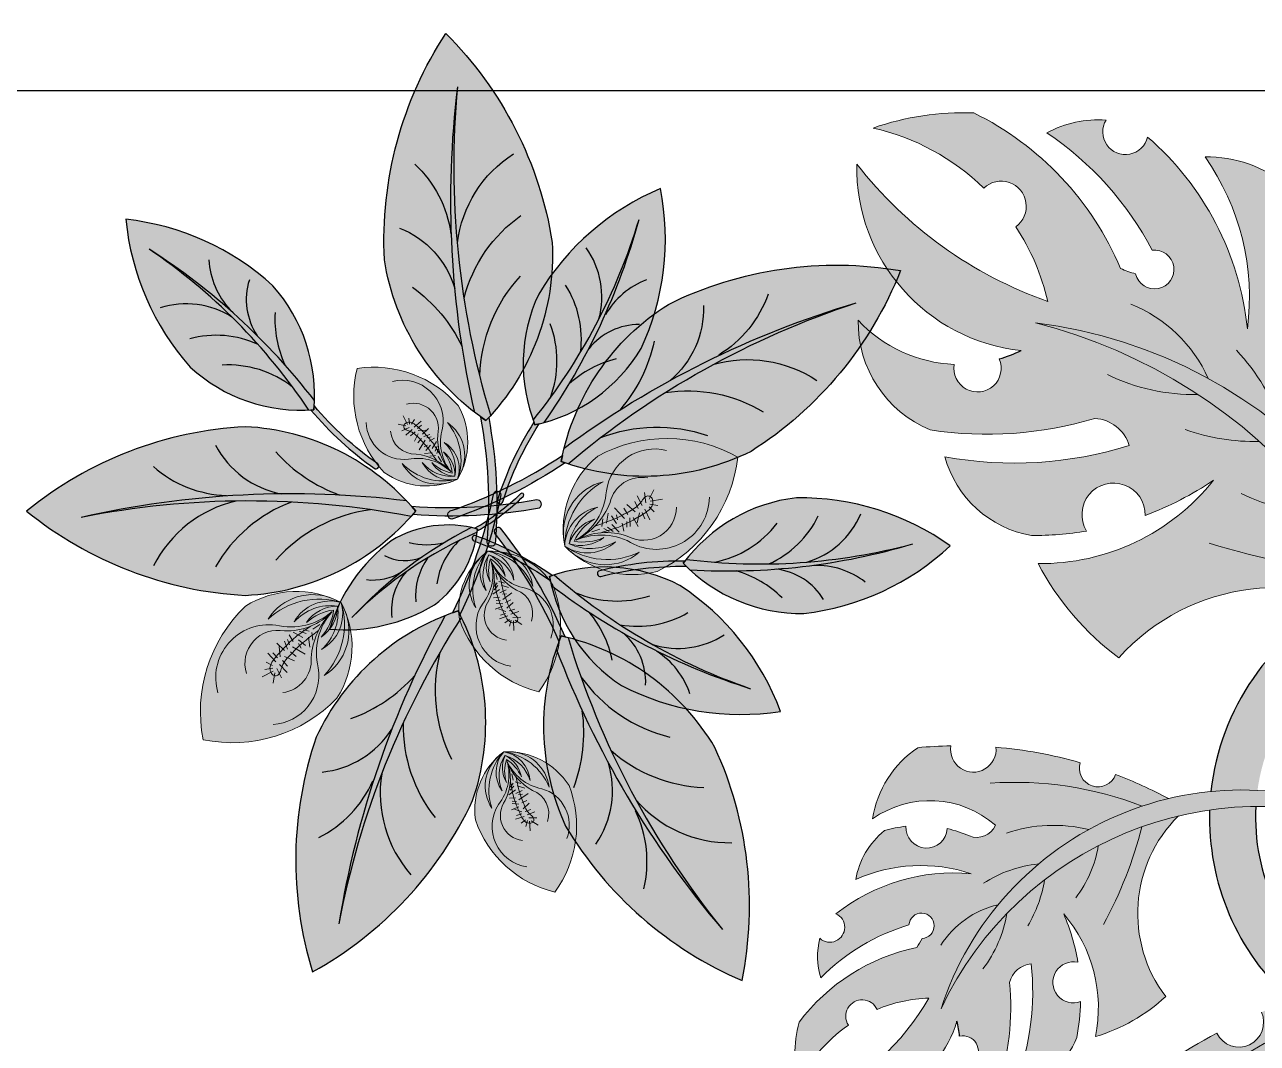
# Model space of a CAD drawing. Header units: inches. Extents: x 9636 to 21597, y -10243 to 557.
# Drawn here: x 14209.55 to 14235.46, y -8240.49 to -8219.08 of the extents above; entities that cross this region are included whole.
import ezdxf

# ---------------------------------------------------------------- set-up
doc = ezdxf.new("R2010")
doc.units = ezdxf.units.IN
doc.header["$MEASUREMENT"] = 0
doc.layers.add('estofado', color=7, linetype='Continuous', lineweight=25)
doc.layers.add('MESA', color=7, linetype='Continuous')

# ---------------------------------------------------------------- blocks, each defined once
blk = doc.blocks.new('folha Ant')
at = {"layer": 'MESA', "ltscale": 0.8}
h = blk.add_hatch(color=85, dxfattribs=at)
h.dxf.hatch_style = 1
h.set_gradient(color1=(103, 159, 96), color2=(179, 207, 175), one_color=1, tint=0.75, name='INVCURVED')
h.paths.add_polyline_path([(0.2265621468313839, 0.067551627434284, 0.1995123331975758), (0.09892586465855402, 0.006731651373172554, 0.0967495278531692), (0.3533341132944088, 0.007492088701326338, -0.08665420676483183), (0.1023075862732412, -0.005289201364917062, 0.1924888780828612), (0.2265621468304744, -0.06244837256554092, 0.1586077411667837), (0.3952802919023952, 0.002551627434343118, 0.1586077411660197)])
h = blk.add_hatch(color=35, dxfattribs=at)
h.dxf.hatch_style = 1
h.set_gradient(color1=(179, 116, 77), color2=(114, 74, 49), one_color=1, tint=0.3199999928474426, name='CURVED')
h.paths.add_polyline_path([(0.05000099493565813, -0.0003325791788029164), (0.0485055512837107, 0.005697716308816325, 0.03310768506175343), (0, -5.684341886080801e-14, 0.8090823413515376), (0.001982235223181306, -0.00600525314899869, -0.032777259300629)])
h.paths.add_polyline_path([(0.09733876678762954, 0.004943037555904084, 0.03310768506174779), (0.0485055512837107, 0.005697716308816325), (0.05000099493565813, -0.0003325791788029164, -0.03277725930060161), (0.09834927486917877, -0.0009839943787710581), (0.0952802919024407, 0.002551627434456805)])
h = blk.add_hatch(color=85, dxfattribs=at)
h.dxf.hatch_style = 1
h.set_gradient(color1=(103, 159, 96), color2=(52, 80, 48), one_color=1, tint=0.25)
h.paths.add_polyline_path([(0.353334113293613, 0.007492088701155808, -0.09674952785286056), (0.09892586465855402, 0.006731651373229397, 0.007527451123012324), (0.09528029190232701, 0.002551627434399961, 0.01429188129494994), (0.1023075862732412, -0.005289201364917062, 0.08665420676455064)])
blk.add_lwpolyline([(0.09834927486917877, -0.0009839943787710581), (0.09528029190232701, 0.002551627434399961), (0.09733876678762954, 0.004943037555904084, 0.06628802967972178), (0, -5.684341886080801e-14, 0.8090823413515378), (0.001982235223181306, -0.00600525314899869, -0.06562502276091056)], format="xyb", close=True, dxfattribs=at)
for centre, radius, start, end in [((0.2359212193687199, -0.116427435949106), 0.1842169590516126, 92.91214396360807, 139.7695295797653), ((0.2110445794835414, -0.22419454821312), 0.2921585629436255, 50.90546460646404, 86.95538728132964), ((0.1143519570299532, 0.1191639001535236), 0.1187176334694229, 277.6411412097905, 318.4820087943453), ((0.1514763381197781, 0.1013313988557911), 0.1128992328564817, 290.5634166545447, 330.4539067144626), ((0.2122509936349388, 0.08793577454724755), 0.09551348369490566, 283.0012749323539, 333.1910720874903), ((0.2359212193687199, 0.1215306908179059), 0.1842169590516126, 220.2304704202346, 267.0878560363919), ((0.2241834180391606, 0.6583472640468244), 0.6635452971417175, 259.1189790274021, 281.2235391101338), ((0.1912233305980635, 0.7198824189188713), 0.7306024147604738, 263.0096624057024, 282.8198580038254), ((0.2110445794835414, 0.2292978030819199), 0.2921585629436255, 273.0446127186704, 309.0945353935359), ((0.2380907894142865, -0.09953432116532213), 0.0901952331959032, 48.80268108674045, 88.011030410351), ((0.1126560144376754, -0.1239479423437615), 0.1214242157519734, 41.75279468237299, 70.1060592868036), ((0.185327045767167, -0.08212347498869121), 0.07272381235332499, 27.73755792858033, 79.23474605660121)]:
    blk.add_arc(centre, radius, start, end, dxfattribs=at)
blk = doc.blocks.new('folha A')
at = {"layer": 'MESA', "ltscale": 0.8}
h = blk.add_hatch(color=7, dxfattribs=at)
h.dxf.hatch_style = 1
h.set_gradient(color1=(237, 238, 238), one_color=1, tint=1)
h.paths.add_polyline_path([(0.1500000000024784, -7.673861546209082e-12, 0.2569091805170801), (0.05431242336749165, 0.04999999999228066, 0.2403030205165218), (0.002782093347718728, 0.007503646251052487, -0.3583807301859824), (0.04894139678992815, 0.03059436764254997, 0.2702333190890776), (5.456968210637569e-12, -1.932676241267473e-12, -0.3489770048102109), (0.03628817426874775, 0.01493760461522697, 0.2509502793129825), (0.003901165531260631, -7.219114195322618e-12, -0.2453890551403372), (0.02981159426781232, 0.00799554186886553, 0.1532458537889449), (0.008185660595472655, -6.87805368215777e-12, 0.1518402250092038), (0.02960036002639299, -0.00798438780594779, 0.00137366511991412), (0.02981159426769864, -0.007995541881200552, -0.245389055139057), (0.003901165531260631, -5.172751116333529e-12, 0.2509502793127925), (0.03628817426874775, -0.014937604627562, -0.3489770048638718), (2.501110429875553e-12, -5.172751116333529e-12, 0.2702333191166405), (0.04894139678970078, -0.03059436765488499, -0.358380731124288), (0.002782093292694299, -0.007503646139639386, 0.240303021013481), (0.05431242336737796, -0.05000000000768523, 0.2569091805174252)])
edge = h.paths.add_edge_path(flags=16)
edge.add_arc((0.00978980243417027, 0.05522664400842814), 0.05522670332586323, 269.91602910653864, 271.41538979230364, ccw=False)
edge.add_arc((0.01099763063768933, -0.04872312625246877), 0.04874016773395203, 89.8162517801581, 91.51516711851127, ccw=False)
edge.add_arc((0.00978980243451133, 0.05522664400848498), 0.05522670332586323, 271.4153897919484, 288.9744624160262)
edge.add_spline(control_points=[(0.02784935699230573, 0.002988858237756631), (0.02806037680102236, 0.002966732311222131), (0.03002978532470024, 0.00275302420556045), (0.03199132851580089, 0.002473086161046467), (0.03373926401559402, 0.002219317153333122)], knot_values=[0.2471511740125481, 0.2471511740125481, 0.2471511740125481, 0.2471511740125481, 0.247785628570655, 0.2530743171580143, 0.2530743171580143, 0.2530743171580143, 0.2530743171580143], degree=3, periodic=0)
edge.add_spline(control_points=[(0.03373926401559402, 0.002219317153333122), (0.03490100220369641, 0.002050653522871926), (0.0360611952067984, 0.001880304044732384), (0.03722065705585464, 0.001722650487010924)], knot_values=[0.2436361292652643, 0.2436361292652643, 0.2436361292652643, 0.2436361292652643, 0.2471511740125481, 0.2471511740125481, 0.2471511740125481, 0.2471511740125481], degree=3, periodic=0)
edge.add_spline(control_points=[(0.03722065705585464, 0.001722650487010924), (0.03854585793260412, 0.001542461175120025), (0.04049246844272147, 0.001301966591597647), (0.04243964135309852, 0.001143708377355779), (0.04306257879022724, 0.001100603847874027)], knot_values=[0.2377304945037521, 0.2377304945037521, 0.2377304945037521, 0.2377304945037521, 0.2417479965750198, 0.2436361292652643, 0.2436361292652643, 0.2436361292652643, 0.2436361292652643], degree=3, periodic=0)
edge.add_spline(control_points=[(0.04306257879022724, 0.001100603847874027), (0.04402336983901023, 0.001034121335180771), (0.04498509547522644, 0.0009854644238203036), (0.04594898623838617, 0.0009512840470620176)], knot_values=[0.2348183224622999, 0.2348183224622999, 0.2348183224622999, 0.2348183224622999, 0.2377304945037521, 0.2377304945037521, 0.2377304945037521, 0.2377304945037521], degree=3, periodic=0)
edge.add_spline(control_points=[(0.04594898623838617, 0.0009512840470620176), (0.04723566903919618, 0.0009056571932433144), (0.04852620991562162, 0.0008858263155957502), (0.04982353589400645, 0.000883825147582229)], knot_values=[0.2309309092598198, 0.2309309092598198, 0.2309309092598198, 0.2309309092598198, 0.2348183224622999, 0.2348183224622999, 0.2348183224622999, 0.2348183224622999], degree=3, periodic=0)
edge.add_spline(control_points=[(0.04982353589400645, 0.000883825147582229), (0.05131195264323196, 0.0008815292157464683), (0.05280930053970678, 0.0009027023137946344), (0.05431999989559699, 0.0009353140121675096)], knot_values=[0.2264708961110354, 0.2264708961110354, 0.2264708961110354, 0.2264708961110354, 0.2309309092598199, 0.2309309092598199, 0.2309309092598199, 0.2309309092598199], degree=3, periodic=0)
edge.add_spline(control_points=[(0.05431999989559699, 0.0009353140121675096), (0.05467675710667663, 0.0009430153847347356), (0.0563551683278547, 0.0009821669427196866), (0.05805127458336301, 0.001031886807993487), (0.05937170986010187, 0.001127383879236277)], knot_values=[0.2215260703448321, 0.2215260703448321, 0.2215260703448321, 0.2215260703448321, 0.222579318859487, 0.2264708961110354, 0.2264708961110354, 0.2264708961110354, 0.2264708961110354], degree=3, periodic=0)
edge.add_spline(control_points=[(0.05937170986010187, 0.001127383879236277), (0.06085054868128736, 0.001234337077846703), (0.06231132516677462, 0.001411993067449657), (0.06371841402517475, 0.00173034106637715)], knot_values=[0.2171676473178, 0.2171676473178, 0.2171676473178, 0.2171676473178, 0.2215260703448321, 0.2215260703448321, 0.2215260703448321, 0.2215260703448321], degree=3, periodic=0)
edge.add_spline(control_points=[(0.06371841402517475, 0.00173034106637715), (0.06478352722297132, 0.001971318495122887), (0.06603866541559, 0.002361556979622037), (0.06722575404944564, 0.002915198858829626), (0.06743343269488378, 0.003016158018738224)], knot_values=[0.2131642620453263, 0.2131642620453263, 0.2131642620453263, 0.2131642620453263, 0.2164634238997696, 0.2171676473178, 0.2171676473178, 0.2171676473178, 0.2171676473178], degree=3, periodic=0)
edge.add_spline(control_points=[(0.06743343269488378, 0.003016158018738224), (0.06849341873180492, 0.003531450766445232), (0.07003759998883652, 0.004443105660868696), (0.0718040038906338, 0.005119672609225745), (0.07239768455485773, 0.005238589964903895)], knot_values=[0.2077773224475375, 0.2077773224475375, 0.2077773224475375, 0.2077773224475375, 0.2113716592103856, 0.2131642620453263, 0.2131642620453263, 0.2131642620453263, 0.2131642620453263], degree=3, periodic=0)
edge.add_spline(control_points=[(0.07239768455485773, 0.005238589964903895), (0.07291081872870109, 0.005341373435499008), (0.07435783566472765, 0.005406880691339211), (0.07574462811965077, 0.004447207654777685), (0.07622359343702101, 0.003643406866558507)], knot_values=[0.203445163018474, 0.203445163018474, 0.203445163018474, 0.203445163018474, 0.2049945578871382, 0.2077773224475375, 0.2077773224475375, 0.2077773224475375, 0.2077773224475375], degree=3, periodic=0)
edge.add_spline(control_points=[(0.07622359343702101, 0.003643406866558507), (0.07625266308502887, 0.00359462211082473), (0.07681429440560805, 0.002586127203869637), (0.07670026749940462, 0.001198854166148067), (0.07634833208931013, 1.875992921895886e-05), (0.07631620536676564, -8.157449991585963e-05)], knot_values=[0.1996944706411438, 0.1996944706411438, 0.1996944706411438, 0.1996944706411438, 0.1998633638435843, 0.2031371852270858, 0.203445163018474, 0.203445163018474, 0.203445163018474, 0.203445163018474], degree=3, periodic=0)
edge.add_spline(control_points=[(0.07631620536676564, -8.157449991585963e-05), (0.07609225497276384, -0.0007809902242001954), (0.07566169105405152, -0.001662688312421778), (0.0750175512879423, -0.002399841302008099), (0.07483154352223664, -0.002587782702221375)], knot_values=[0.1967564236367511, 0.1967564236367511, 0.1967564236367511, 0.1967564236367511, 0.1989032889930779, 0.1996944706411438, 0.1996944706411438, 0.1996944706411438, 0.1996944706411438], degree=3, periodic=0)
edge.add_spline(control_points=[(0.07483154352223664, -0.002587782702221375), (0.07430826653637723, -0.003116499388340799), (0.07343737783855886, -0.003739118601174596), (0.0725002137970705, -0.004194495265949172), (0.0722284720523021, -0.004312485862044468)], knot_values=[0.1936429904609736, 0.1936429904609736, 0.1936429904609736, 0.1936429904609736, 0.1958687424163022, 0.1967564236367511, 0.1967564236367511, 0.1967564236367511, 0.1967564236367511], degree=3, periodic=0)
edge.add_spline(control_points=[(0.0722284720523021, -0.004312485862044468), (0.0708485967844581, -0.004911629381581406), (0.0693515594737164, -0.005205392269715503), (0.06784782701390668, -0.005423134433044652)], knot_values=[0.1891354409754396, 0.1891354409754396, 0.1891354409754396, 0.1891354409754396, 0.1936429904609736, 0.1936429904609736, 0.1936429904609736, 0.1936429904609736], degree=3, periodic=0)
edge.add_spline(control_points=[(0.06784782701390668, -0.005423134433044652), (0.06771109282829002, -0.005442933698020624), (0.0666955122037507, -0.005585264745889162), (0.06568145818800986, -0.005702453773039906), (0.06480480992911453, -0.005788476722557334)], knot_values=[0.1860923947748148, 0.1860923947748148, 0.1860923947748148, 0.1860923947748148, 0.186502265629451, 0.1891354409754396, 0.1891354409754396, 0.1891354409754396, 0.1891354409754396], degree=3, periodic=0)
edge.add_spline(control_points=[(0.06480480992911453, -0.005788476722557334), (0.06346987846325192, -0.005919469673131061), (0.06213685268392055, -0.006014795047178723), (0.06080459832423912, -0.006086612136357417)], knot_values=[0.1820826809719926, 0.1820826809719926, 0.1820826809719926, 0.1820826809719926, 0.1860923947748149, 0.1860923947748149, 0.1860923947748149, 0.1860923947748149], degree=3, periodic=0)
edge.add_spline(control_points=[(0.06080459832423912, -0.006086612136357417), (0.05957802838531734, -0.006152732154646401), (0.05835211233090831, -0.006198925661351495), (0.05712596498244693, -0.00623468172915409)], knot_values=[0.1783910477803653, 0.1783910477803653, 0.1783910477803653, 0.1783910477803653, 0.1820826809719925, 0.1820826809719925, 0.1820826809719925, 0.1820826809719925], degree=3, periodic=0)
edge.add_spline(control_points=[(0.05712596498244693, -0.00623468172915409), (0.05675494932904712, -0.006245501033106393), (0.05552221269863367, -0.006278272182100864), (0.05428897160959423, -0.006303396491318836), (0.05342656269056079, -0.006314048167666897)], knot_values=[0.1746797876871894, 0.1746797876871894, 0.1746797876871894, 0.1746797876871894, 0.175796826109966, 0.1783910477803653, 0.1783910477803653, 0.1783910477803653, 0.1783910477803653], degree=3, periodic=0)
edge.add_spline(control_points=[(0.05342656269056079, -0.006314048167666897), (0.05249061516803977, -0.006325608124768678), (0.05155424776023665, -0.006329028731045128), (0.05061731985131246, -0.006320252625926059)], knot_values=[0.171864353741853, 0.171864353741853, 0.171864353741853, 0.171864353741853, 0.1746797876871893, 0.1746797876871893, 0.1746797876871893, 0.1746797876871893], degree=3, periodic=0)
edge.add_spline(control_points=[(0.05061731985131246, -0.006320252625926059), (0.04941778867168978, -0.006309016743671236), (0.04821733876349299, -0.006277788988711563), (0.04701567503923343, -0.006218054850364751)], knot_values=[0.1682598066156458, 0.1682598066156458, 0.1682598066156458, 0.1682598066156458, 0.171864353741853, 0.171864353741853, 0.171864353741853, 0.171864353741853], degree=3, periodic=0)
edge.add_spline(control_points=[(0.04701567503923343, -0.006218054850364751), (0.04533352135808855, -0.006134435782371384), (0.04335782696955448, -0.005970847525702538), (0.04137774721482401, -0.005698290707812248), (0.04108596226785721, -0.005656084751194612)], knot_values=[0.1623418216133556, 0.1623418216133556, 0.1623418216133556, 0.1623418216133556, 0.1673876610569998, 0.1682598066156458, 0.1682598066156458, 0.1682598066156458, 0.1682598066156458], degree=3, periodic=0)
edge.add_spline(control_points=[(0.04108596226785721, -0.005656084751194612), (0.03985202739011129, -0.005477599183620896), (0.03861851202816524, -0.005262653993156619), (0.03739439345929441, -0.00503605057696177)], knot_values=[0.1586535887747186, 0.1586535887747186, 0.1586535887747186, 0.1586535887747186, 0.1623418216133555, 0.1623418216133555, 0.1623418216133555, 0.1623418216133555], degree=3, periodic=0)
edge.add_spline(control_points=[(0.03739439345929441, -0.00503605057696177), (0.03652465952029615, -0.004875049276279242), (0.0356596691536879, -0.004708162814949901), (0.034802642192858, -0.004544286581960932)], knot_values=[0.1560331062850654, 0.1560331062850654, 0.1560331062850654, 0.1560331062850654, 0.1586535887747186, 0.1586535887747186, 0.1586535887747186, 0.1586535887747186], degree=3, periodic=0)
edge.add_spline(control_points=[(0.034802642192858, -0.004544286581960932), (0.03347198734707035, -0.004289845690948368), (0.03168210438002461, -0.003952487673529959), (0.02995042858333363, -0.003690664828013723), (0.02948815832485252, -0.003626515103007932)], knot_values=[0.1504801710943955, 0.1504801710943955, 0.1504801710943955, 0.1504801710943955, 0.1545488385723417, 0.1560331062850654, 0.1560331062850654, 0.1560331062850654, 0.1560331062850654], degree=3, periodic=0)
edge.add_arc((0.01099763063734827, -0.04872312625246877), 0.04874016773395205, 67.70537335333205, 89.81625177975714)
at = {"layer": 'MESA', "lineweight": 5, "ltscale": 0.8}
h = blk.add_hatch(color=83, dxfattribs=at)
h.dxf.hatch_style = 1
h.set_gradient(color1=(117, 211, 105), one_color=1, tint=1)
h.paths.add_polyline_path([(0.04894139678992815, 0.03059436764254997, 0.3583807301414101), (0.002782093350333525, 0.007503646256907359, 0.02724021252780064), (2.273736754432321e-12, -8.01492205937393e-12, -0.27023331912118)])
h.paths.add_polyline_path([(0.003901165532056439, -6.139089236967266e-12, -0.2509502793036039), (0.03628817426874775, 0.01493760461522697, 0.3489770048638718), (2.501110429875553e-12, -7.16227077646181e-12, 0.3489770048564635), (0.03628817426886144, -0.014937604627562, -0.2509502793046178)])
h.paths.add_polyline_path([(0.02981159426781232, 0.00799554186886553, 0.2453890551401661), (0.003901165531260631, -7.16227077646181e-12, 0.2453890551330679), (0.02981159426769864, -0.007995541881200552, -0.1532458537798691), (0.008185660596495836, -6.139089236967266e-12, -0.1532458537804744)], flags=17)
h.paths.add_polyline_path([(2.614797267597169e-12, -5.115907697472721e-12, 0.02724021243329556), (0.002782093339305902, -0.007503646244686024, 0.3583807303279284), (0.04894139678981446, -0.03059436765488499, -0.2702333191168038)])
h = blk.add_hatch(color=95, dxfattribs=at)
h.dxf.hatch_style = 1
h.set_gradient(color1=(68, 182, 53), color2=(121, 213, 109), one_color=1, tint=0.6299999952316284, name='CYLINDER')
edge = h.paths.add_edge_path()
edge.add_spline(control_points=[(0.0722284720523021, -0.004312485862044468), (0.0725002137970705, -0.004194495265949172), (0.07343737783855886, -0.003739118601174596), (0.07430826653637723, -0.003116499388340799), (0.07483154352223664, -0.002587782702221375)], knot_values=[0.1936429904609736, 0.1936429904609736, 0.1936429904609736, 0.1936429904609736, 0.1945306716814224, 0.1967564236367511, 0.1967564236367511, 0.1967564236367511, 0.1967564236367511], degree=3, periodic=0)
edge.add_spline(control_points=[(0.07483154352223664, -0.002587782702221375), (0.0750175512879423, -0.002399841302008099), (0.07566169105405152, -0.001662688312421778), (0.07609225497276384, -0.0007809902242001954), (0.07631620536676564, -8.157449991585963e-05)], knot_values=[0.1967564236367511, 0.1967564236367511, 0.1967564236367511, 0.1967564236367511, 0.197547605284817, 0.1996944706411439, 0.1996944706411439, 0.1996944706411439, 0.1996944706411439], degree=3, periodic=0)
edge.add_spline(control_points=[(0.07631620536676564, -8.157449991585963e-05), (0.07634833208931013, 1.875992921895886e-05), (0.07670026749940462, 0.001198854166148067), (0.07681429440560805, 0.002586127203869637), (0.07625266308502887, 0.00359462211082473), (0.07622359343702101, 0.003643406866558507)], knot_values=[0.1996944706411439, 0.1996944706411439, 0.1996944706411439, 0.1996944706411439, 0.2000024484325321, 0.2032762698160336, 0.2034451630184741, 0.2034451630184741, 0.2034451630184741, 0.2034451630184741], degree=3, periodic=0)
edge.add_spline(control_points=[(0.07622359343702101, 0.003643406866558507), (0.07574462811965077, 0.004447207654777685), (0.07435783566472765, 0.005406880691339211), (0.07291081872870109, 0.005341373435499008), (0.07239768455485773, 0.005238589964903895)], knot_values=[0.2034451630184741, 0.2034451630184741, 0.2034451630184741, 0.2034451630184741, 0.2062279275788734, 0.2077773224475375, 0.2077773224475375, 0.2077773224475375, 0.2077773224475375], degree=3, periodic=0)
edge.add_spline(control_points=[(0.07239768455485773, 0.005238589964903895), (0.0718040038906338, 0.005119672609225745), (0.07003759998883652, 0.004443105660868696), (0.06849341873180492, 0.003531450766445232), (0.06743343269488378, 0.003016158018738224)], knot_values=[0.2077773224475375, 0.2077773224475375, 0.2077773224475375, 0.2077773224475375, 0.2095699252824783, 0.2131642620453263, 0.2131642620453263, 0.2131642620453263, 0.2131642620453263], degree=3, periodic=0)
edge.add_spline(control_points=[(0.06743343269488378, 0.003016158018738224), (0.06722575404944564, 0.002915198858829626), (0.06603866541559, 0.002361556979622037), (0.06478352722297132, 0.001971318495122887), (0.06371841402517475, 0.00173034106637715)], knot_values=[0.2131642620453263, 0.2131642620453263, 0.2131642620453263, 0.2131642620453263, 0.2138684854633567, 0.2171676473178, 0.2171676473178, 0.2171676473178, 0.2171676473178], degree=3, periodic=0)
edge.add_spline(control_points=[(0.06371841402517475, 0.00173034106637715), (0.06231132516677462, 0.001411993067449657), (0.06085054868128736, 0.001234337077846703), (0.05937170986010187, 0.001127383879236277)], knot_values=[0.2171676473178, 0.2171676473178, 0.2171676473178, 0.2171676473178, 0.2215260703448321, 0.2215260703448321, 0.2215260703448321, 0.2215260703448321], degree=3, periodic=0)
edge.add_spline(control_points=[(0.05937170986010187, 0.001127383879236277), (0.05805127458336301, 0.001031886807993487), (0.0563551683278547, 0.0009821669427196866), (0.05467675710667663, 0.0009430153847347356), (0.05431999989559699, 0.0009353140121675096)], knot_values=[0.2215260703448321, 0.2215260703448321, 0.2215260703448321, 0.2215260703448321, 0.2254176475963806, 0.2264708961110354, 0.2264708961110354, 0.2264708961110354, 0.2264708961110354], degree=3, periodic=0)
edge.add_spline(control_points=[(0.05431999989559699, 0.0009353140121675096), (0.05280930053970678, 0.0009027023137946344), (0.05131195264323196, 0.0008815292157464683), (0.04982353589400645, 0.000883825147582229)], knot_values=[0.2264708961110354, 0.2264708961110354, 0.2264708961110354, 0.2264708961110354, 0.2309309092598199, 0.2309309092598199, 0.2309309092598199, 0.2309309092598199], degree=3, periodic=0)
edge.add_spline(control_points=[(0.04982353589400645, 0.000883825147582229), (0.04852620991562162, 0.0008858263155957502), (0.04723566903919618, 0.0009056571932433144), (0.04594898623838617, 0.0009512840470620176)], knot_values=[0.2309309092598199, 0.2309309092598199, 0.2309309092598199, 0.2309309092598199, 0.2348183224622999, 0.2348183224622999, 0.2348183224622999, 0.2348183224622999], degree=3, periodic=0)
edge.add_spline(control_points=[(0.04594898623838617, 0.0009512840470620176), (0.04498509547522644, 0.0009854644238203036), (0.04402336983901023, 0.001034121335180771), (0.04306257879022724, 0.001100603847874027)], knot_values=[0.2348183224622999, 0.2348183224622999, 0.2348183224622999, 0.2348183224622999, 0.2377304945037521, 0.2377304945037521, 0.2377304945037521, 0.2377304945037521], degree=3, periodic=0)
edge.add_spline(control_points=[(0.04306257879022724, 0.001100603847874027), (0.04243964135309852, 0.001143708377355779), (0.04049246844272147, 0.001301966591597647), (0.03854585793260412, 0.001542461175120025), (0.03722065705585464, 0.001722650487010924)], knot_values=[0.2377304945037521, 0.2377304945037521, 0.2377304945037521, 0.2377304945037521, 0.2396186271939966, 0.2436361292652643, 0.2436361292652643, 0.2436361292652643, 0.2436361292652643], degree=3, periodic=0)
edge.add_spline(control_points=[(0.03722065705585464, 0.001722650487010924), (0.0360611952067984, 0.001880304044732384), (0.03490100220369641, 0.002050653522871926), (0.03373926401559402, 0.002219317153333122)], knot_values=[0.2436361292652643, 0.2436361292652643, 0.2436361292652643, 0.2436361292652643, 0.2471511740125481, 0.2471511740125481, 0.2471511740125481, 0.2471511740125481], degree=3, periodic=0)
edge.add_spline(control_points=[(0.03373926401559402, 0.002219317153333122), (0.03199132851580089, 0.002473086161046467), (0.03002978532470024, 0.00275302420556045), (0.02806037680102236, 0.002966732311222131), (0.02784935699230573, 0.002988858237756631)], knot_values=[0.2471511740125481, 0.2471511740125481, 0.2471511740125481, 0.2471511740125481, 0.2524398625999075, 0.2530743171580144, 0.2530743171580144, 0.2530743171580144, 0.2530743171580144], degree=3, periodic=0)
edge.add_arc((0.01099763063723458, 0.04872312623894004), 0.04874016773395204, 271.51516711169256, 290.2273514497534, ccw=False)
edge.add_arc((0.01099763063734827, -0.04872312625246877), 0.04874016773395205, 67.70537335303408, 88.48483288844102, ccw=False)
edge.add_spline(control_points=[(0.02948815832485252, -0.003626515103007932), (0.02995042858333363, -0.003690664828013723), (0.03168210438002461, -0.003952487673529959), (0.03347198734707035, -0.004289845690948368), (0.034802642192858, -0.004544286581960932)], knot_values=[0.1504801710943955, 0.1504801710943955, 0.1504801710943955, 0.1504801710943955, 0.1519644388071193, 0.1560331062850654, 0.1560331062850654, 0.1560331062850654, 0.1560331062850654], degree=3, periodic=0)
edge.add_spline(control_points=[(0.034802642192858, -0.004544286581960932), (0.0356596691536879, -0.004708162814949901), (0.03652465952029615, -0.004875049276279242), (0.03739439345929441, -0.00503605057696177)], knot_values=[0.1560331062850654, 0.1560331062850654, 0.1560331062850654, 0.1560331062850654, 0.1586535887747186, 0.1586535887747186, 0.1586535887747186, 0.1586535887747186], degree=3, periodic=0)
edge.add_spline(control_points=[(0.03739439345929441, -0.00503605057696177), (0.03861851202816524, -0.005262653993156619), (0.03985202739011129, -0.005477599183620896), (0.04108596226785721, -0.005656084751194612)], knot_values=[0.1586535887747186, 0.1586535887747186, 0.1586535887747186, 0.1586535887747186, 0.1623418216133556, 0.1623418216133556, 0.1623418216133556, 0.1623418216133556], degree=3, periodic=0)
edge.add_spline(control_points=[(0.04108596226785721, -0.005656084751194612), (0.04137774721482401, -0.005698290707812248), (0.04335782696955448, -0.005970847525702538), (0.04533352135808855, -0.006134435782371384), (0.04701567503923343, -0.006218054850364751)], knot_values=[0.1623418216133556, 0.1623418216133556, 0.1623418216133556, 0.1623418216133556, 0.1632139671720015, 0.1682598066156458, 0.1682598066156458, 0.1682598066156458, 0.1682598066156458], degree=3, periodic=0)
edge.add_spline(control_points=[(0.04701567503923343, -0.006218054850364751), (0.04821733876349299, -0.006277788988711563), (0.04941778867168978, -0.006309016743671236), (0.05061731985131246, -0.006320252625926059)], knot_values=[0.1682598066156458, 0.1682598066156458, 0.1682598066156458, 0.1682598066156458, 0.171864353741853, 0.171864353741853, 0.171864353741853, 0.171864353741853], degree=3, periodic=0)
edge.add_spline(control_points=[(0.05061731985131246, -0.006320252625926059), (0.05155424776023665, -0.006329028731045128), (0.05249061516803977, -0.006325608124768678), (0.05342656269056079, -0.006314048167666897)], knot_values=[0.171864353741853, 0.171864353741853, 0.171864353741853, 0.171864353741853, 0.1746797876871894, 0.1746797876871894, 0.1746797876871894, 0.1746797876871894], degree=3, periodic=0)
edge.add_spline(control_points=[(0.05342656269056079, -0.006314048167666897), (0.05428897160959423, -0.006303396491318836), (0.05552221269863367, -0.006278272182100864), (0.05675494932904712, -0.006245501033106393), (0.05712596498244693, -0.00623468172915409)], knot_values=[0.1746797876871894, 0.1746797876871894, 0.1746797876871894, 0.1746797876871894, 0.1772740093575887, 0.1783910477803653, 0.1783910477803653, 0.1783910477803653, 0.1783910477803653], degree=3, periodic=0)
edge.add_spline(control_points=[(0.05712596498244693, -0.00623468172915409), (0.05835211233090831, -0.006198925661351495), (0.05957802838531734, -0.006152732154646401), (0.06080459832423912, -0.006086612136357417)], knot_values=[0.1783910477803653, 0.1783910477803653, 0.1783910477803653, 0.1783910477803653, 0.1820826809719925, 0.1820826809719925, 0.1820826809719925, 0.1820826809719925], degree=3, periodic=0)
edge.add_spline(control_points=[(0.06080459832423912, -0.006086612136357417), (0.06213685268392055, -0.006014795047178723), (0.06346987846325192, -0.005919469673131061), (0.06480480992911453, -0.005788476722557334)], knot_values=[0.1820826809719925, 0.1820826809719925, 0.1820826809719925, 0.1820826809719925, 0.1860923947748148, 0.1860923947748148, 0.1860923947748148, 0.1860923947748148], degree=3, periodic=0)
edge.add_spline(control_points=[(0.06480480992911453, -0.005788476722557334), (0.06568145818800986, -0.005702453773039906), (0.0666955122037507, -0.005585264745889162), (0.06771109282829002, -0.005442933698020624), (0.06784782701390668, -0.005423134433044652)], knot_values=[0.1860923947748148, 0.1860923947748148, 0.1860923947748148, 0.1860923947748148, 0.1887255701208035, 0.1891354409754396, 0.1891354409754396, 0.1891354409754396, 0.1891354409754396], degree=3, periodic=0)
edge.add_spline(control_points=[(0.06784782701390668, -0.005423134433044652), (0.0693515594737164, -0.005205392269715503), (0.0708485967844581, -0.004911629381581406), (0.0722284720523021, -0.004312485862044468)], knot_values=[0.1891354409754396, 0.1891354409754396, 0.1891354409754396, 0.1891354409754396, 0.1936429904609736, 0.1936429904609736, 0.1936429904609736, 0.1936429904609736], degree=3, periodic=0)
at = {"layer": 'MESA', "lineweight": 9, "ltscale": 0.8}
for p, q in [((0.02991050820105556, -0.0007887538810678052), (0.02359523399900354, 0.0002629394136874907)), ((0.03239842188611419, 0.0003585478950185461), (0.0358430615689258, 0.005138886673478282)), ((0.03670437366497481, 0.001027807264392777), (0.04139289410272795, 0.00733788174431993)), ((0.04346810842309878, -0.002749196835623025), (0.04274831933923906, 0.004083952413282077)), ((0.0455074093767962, -0.0006931453997367498), (0.04656000580223463, 0.003226717046686645)), ((0.0506669123122947, -0.002149788800977603), (0.04766738532919135, 0.008639470534433258)), ((0.05450203376869922, -0.0005975369184056945), (0.05383215817744258, 0.005043278192147227)), ((0.0603852823452371, -0.001310634610149464), (0.05714577494245532, 0.006481584551920605)), ((0.06366709447638641, -0.0002709670030753841), (0.06381926975836905, 0.005663411348109548)), ((0.06743343270534297, 0.0003402961420988504), (0.06743343270534297, 0.008838192890834762)), ((0.07097013843372224, 0.001097488021969184), (0.07358055322083601, 0.00866991855212973)), ((0.07442269123123424, 0.0005085704808038827), (0.08360129553909701, -0.002352093277124823)), ((0.07447975696197773, 0.002315835172680636), (0.08087583623876071, 0.007185129924437206)), ((0.03306829747737083, -0.001744838694492046), (0.0355560589871402, -0.005760394910737432)), ((0.03593877982132199, -0.002127272619816267), (0.03842669350638062, -0.007098913649542737)), ((0.03998877277592783, -0.001790212211005837), (0.0422683584998822, -0.009822177529315468)), ((0.04742740490951292, -0.004667336662009802), (0.04586776044459384, -0.01054150128629772)), ((0.05124867841527703, -0.004995527060032146), (0.04933492206907886, -0.009010997987786595)), ((0.05462620879882252, -0.003708266748844835), (0.0518666622353976, -0.009702347095469577)), ((0.05708551353086477, -0.004517484653320025), (0.05727695003554345, -0.01264412027870776)), ((0.06290484848898359, -0.003588351026451164), (0.05786571620149061, -0.00958243137313275)), ((0.06488540978386936, -0.004379487755215905), (0.06458075486932557, -0.009705246906662524)), ((0.06794398077636288, -0.002988942991805743), (0.06758408623443302, -0.01209989394561717)), ((0.07181227644423416, -0.002856916293183076), (0.07332794225271755, -0.00815768589518484)), ((0.07310911419722288, -0.00133613589110837), (0.07813470288454027, -0.004988106954897376))]:
    blk.add_line(p, q, dxfattribs=at)
for centre, radius, start, end in [((0.07020547252557208, -0.02176219361433596), 0.07350103021581711, 102.4876359423994, 162.7776828012337), ((0.05671225017078996, -0.06196845100754445), 0.11199416586583, 33.59497954719926, 91.2278360308839), ((0.07875828603528134, 0.001178711467161975), 0.03779035960110596, 48.94459180381985, 144.5333458640495), ((0.00673615542780226, 0.0481714661850674), 0.0482631034134151, 273.5313007263508, 328.710995080163), ((0.06548452255935899, -0.002265895420009656), 0.02499170896791176, 51.9711829949073, 139.6849855414374), ((0.009789802434625017, 0.05522664400854183), 0.05522670332592547, 269.9160291180983, 311.5613261238024), ((0.01099763063734827, -0.04872312625246877), 0.04874016773396249, 43.3702697983188, 91.51516710447389), ((0.07020547252557208, 0.02176219359898823), 0.07350103021581711, 197.2223171987663, 257.5123640576006), ((0.00673615542780226, -0.04817146619944879), 0.04826310341342344, 31.28900491989511, 86.46869927365576), ((0.05671225017078996, 0.06196845099219672), 0.11199416586583, 268.7721639691161, 326.4050204528007), ((0.06760360482724082, -0.001142890729965984), 0.02544559696843881, 213.6770178921662, 332.84146336245), ((0.08042463070125905, 0.001731409106810133), 0.04086016049710516, 217.4347997438042, 331.7322078727132)]:
    blk.add_arc(centre, radius, start, end, dxfattribs=at)
at = {"layer": 'MESA', "color": 62, "lineweight": 5, "ltscale": 0.8}
for centre, radius, start, end in [((0.0507074537488279, -0.02667339942235003), 0.0572949919432905, 91.76636101785739, 152.2544980832791), ((0.03990060272587925, -0.009015247936531523), 0.04062828575796863, 77.1426402064678, 158.3650061540139), ((0.02754186192350971, -0.01536137012584504), 0.03153610391282638, 73.89831961037034, 150.8495708938813), ((0.03403856093132163, -0.02276368356507419), 0.03776834508714992, 86.58524390803764, 142.9351488220486), ((0.02451165614456841, -0.02080998977891113), 0.02928904227900837, 79.57472959496688, 134.7240405880906), ((0.03173595774910609, -0.03045351015674669), 0.03849717881191259, 92.86524566176901, 127.7154849712638), ((0.0507074537488279, 0.02667339941001501), 0.0572949919432905, 207.7455019167209, 268.2336389821426), ((0.02754186192350971, 0.01536137011351002), 0.03153610391282638, 209.1504291061187, 286.1016803896297), ((0.03990060272587925, 0.009015247924196501), 0.04062828575796863, 201.6349938459861, 282.8573597935322), ((0.03403856093132163, 0.02276368355273917), 0.03776834508714992, 217.0648511779514, 273.4147560919624), ((0.02451165614456841, 0.02080998976657611), 0.02928904227900837, 225.2759594119094, 280.4252704050331), ((0.03173595774910609, 0.03045351014441167), 0.03849717881191259, 232.2845150287361, 267.134754338231)]:
    blk.add_arc(centre, radius, start, end, dxfattribs=at)
blk.add_open_spline([(0.02948815832485252, -0.003626515103007932), (0.02995042858333363, -0.003690664828013723), (0.03392144674046449, -0.004291067787733027), (0.04292112791733871, -0.006390196030110928), (0.05515218395339616, -0.006375341651903454), (0.0655425247363155, -0.005919126602464075), (0.07232662955084379, -0.004673900970203704), (0.07541999379986919, -0.002264836142103377), (0.0766349994396478, 0.0004047905306947541), (0.07689889479445355, 0.003615391631967668), (0.07384138008774244, 0.005823075521050214), (0.0702424644561006, 0.004625709526749233), (0.06484516408431773, 0.001268673301467516), (0.05437175062968436, 0.000867082069476055), (0.04164655322006183, 0.0007808754981510901), (0.03253431063228618, 0.002481248516176038), (0.02806037680102236, 0.002966732311222131), (0.02784935699230573, 0.002988858237756631)], degree=3, knots=[0.1504801710943955, 0.1504801710943955, 0.1504801710943955, 0.1504801710943955, 0.1519644388071193, 0.1632139671720015, 0.1772740093575887, 0.1887255701208035, 0.1945306716814224, 0.197547605284817, 0.2000024484325321, 0.2032762698160336, 0.2062279275788734, 0.2095699252824783, 0.2138684854633567, 0.2254176475963806, 0.2396186271939966, 0.2524398625999075, 0.2530743171580144, 0.2530743171580144, 0.2530743171580144, 0.2530743171580144], dxfattribs=at)
blk = doc.blocks.new('Anturio Completa')
at = {"layer": 'MESA', "xscale": -1}
for p, rotation in [((0.03816481659987403, -0.3934418212937203), 275.9103487005754), ((0.004688124415793027, -0.3743032628411243), 209.3422747969654)]:
    blk.add_blockref('folha Ant', p, dxfattribs=dict(at, rotation=rotation))
at = {"layer": 'MESA'}
for name, p, xscale, yscale, zscale, rotation in [('folha Ant', (0.03957273171909037, -0.3603861081941773), 0.6875195991112988, 0.6875195991112988, 0.6875195991112988, 62.02852832027476), ('folha Ant', (-0.0544865625379316, -0.3355314546774935), 0.6875195991113106, 0.6875195991113106, 0.6875195991113106, 134.6123703789177), ('folha A', (0.009077447196773392, -0.3435514574847502), 0.7678141644548924, 0.7678141644548924, 0.7678141644548924, 132.2423739965674), ('folha Ant', (0.05999158043562147, -0.3565513211773919), 0.4588451896756128, 0.4588451896756128, 0.4588451896756128, 214.0760858842101), ('folha Ant', (0.02254625785815279, -0.3869492755299007), 0.6875195991113231, 0.6875195991113231, 0.6875195991113231, 329.7037252995857), ('folha Ant', (0.1178120217846299, -0.4144393973448359), 0.6875195991112374, 0.6875195991112374, 0.6875195991112374, 3.732606609119444), ('folha A', (0.03222964851556753, -0.3991639714711255), 0.7678141644548586, 0.7678141644548586, 0.7678141644548586, 290.0444626994612), ('folha A', (0.04462219477875351, -0.5536580275510801), 0.7678141644548586, 0.7678141644548586, 0.7678141644548586, 290.0444626994612)]:
    blk.add_blockref(name, p, dxfattribs=dict(at, xscale=xscale, yscale=yscale, zscale=zscale, rotation=rotation))
for name, p, rotation in [('folha A', (0.09165406105978491, -0.3951196848045697), 27.2090412711087), ('folha Ant', (0.0721602323493471, -0.3655884559983065), 180), ('folha Ant', (0.04279620714748944, -0.355751804571355), 248.0349850699403), ('folha Ant', (0.04227747067136534, -0.3812807503523459), 297.7195320534174), ('folha A', (-0.0806384879487041, -0.4386582278959281), 224.8255080541778)]:
    blk.add_blockref(name, p, dxfattribs=dict(at, rotation=rotation))
blk = doc.blocks.new('Novo Cashepo')
at = {"layer": 'estofado', "ltscale": 0.1}
h = blk.add_hatch(color=75, dxfattribs=at)
h.set_gradient(color1=(108, 164, 86), color2=(102, 154, 81), one_color=1, tint=0.4600000083446503, name='CYLINDER')
h.paths.add_polyline_path([(-0.08087039713756355, 0.1925861716814331, 0.03306219145916373), (-0.078495727971574, 0.2777687064059973, -0.981894715235122), (-0.08291190208365114, 0.3323705289991424, 0.04885453870559574), (-0.1104550779988994, 0.45507407721536, -1.138232616921844), (-0.13435963825907, 0.5167536034925917, 0.01886412120350526), (-0.1559065612052239, 0.5603795229775941, 0.2089786032333051), (-0.2783052954428946, 0.5807514525048022, -0.3466358451574331), (-0.2160906101676121, 0.4111830621858409, -0.4262499268513135), (-0.2455157584381563, 0.4414510051902395, 0.04536990387066357), (-0.2483520948646753, 0.4741716998502291, -0.9948550550351561), (-0.2689952437863137, 0.5314622379681604, 0.04438058004894396), (-0.2872231413969136, 0.5579213588098939, 0.1811801285509646), (-0.3697249275009682, 0.5685570578455768, -0.1883302619430109), (-0.2955857533861486, 0.4161365702693109, 0.1914259453492068), (-0.4274565129087135, 0.5756555376888277, -1.174476231366401), (-0.4697510828158201, 0.5832365066616445, 0.1405276102176313), (-0.5226696244633128, 0.559338007698705, -0.125367264787712), (-0.400469265284393, 0.4706103015413897, -2.245001344003706), (-0.4111806857368346, 0.4451520792619335, -0.03197615609104566), (-0.4264291705082978, 0.4471104356015362, 0.1814250944038099), (-0.5950013651196289, 0.5632815932406177, 0.09450278186130544), (-0.6861915734236727, 0.5289729255718605, -0.1381963238283393), (-0.570566990880347, 0.4949682931542566, -1.074477693884282), (-0.5329407679772573, 0.4652311216592973, -0.08829056721090336), (-0.4878448075521518, 0.4017580563315462, -0.1440870782435308), (-0.6942926078571687, 0.4919076508921911, 0.3887678263955989), (-0.5030021401552077, 0.350399439483245, -0.04194454447107798), (-0.5218095588973537, 0.338138461609099, -1.340573355610665), (-0.5628241334063714, 0.3240264077620333, -0.1960629648834224), (-0.6616577722116982, 0.345954068022025, 0.3076276581039857), (-0.5720809502901107, 0.2578694567684673, 0.1112907671699621), (-0.4202728040616731, 0.3016685264540734, -0.3149069167786639), (-0.3828011070940141, 0.2832610944281874, -0.1221452219228137), (-0.5529883370013563, 0.2356371330344585, 0.2915452278102255), (-0.4562020928558425, 0.1793055540505294, 0.04302708689009678), (-0.4054792877966583, 0.1945628857134662, -1.339401949375662), (-0.353894055736459, 0.2209135167524237, 0.06007174331741813), (-0.2967882606391028, 0.2676943961295919, -0.2311171662218653), (-0.4442042273896138, 0.1544426325062868, 0.1144897553839341), (-0.3497658854011705, 0.0824235712853103, -0.3767460237825419), (-0.09853519453385962, 0.169095616709554, 0.2281238080252027), (-0.4952203952329223, 0.3791730676138879, -0.261300363389141)])
h = blk.add_hatch(color=35, dxfattribs=at)
h.set_gradient(color1=(166, 115, 84), color2=(109, 75, 55), one_color=1, tint=0.3199999928474426, name='INVCYLINDER')
h.paths.add_polyline_path([(-0.01857770616480209, 0.007897544563104514, 0.8727079882559124), (-9.964560854040967e-05, 0.013233839534207, 0.3789969305371952), (-0.4952203952329218, 0.3791730676138879, -0.3221506870577537)])
h = blk.add_hatch(color=9, dxfattribs=at)
h.set_gradient(color1=(185, 193, 193), color2=(81, 92, 92), one_color=1, tint=0.3400000035762787, name='CURVED')
h.paths.add_polyline_path([(-0.09663933316633068, 0.1665067889027755, 0.001550071230726597), (-0.0985351945338595, 0.1690956167095539, 0.06755896751438231), (-0.15097796342351, 0.1826812329519977, 0.2536079246501006), (-0.2367893423413755, -0.02421453854916583, -0.03681736580683317), (-0.1934768621122813, -0.01381300061686872, -0.2906305334460976)])
h = blk.add_hatch(color=35, dxfattribs=at)
h.set_gradient(color1=(166, 115, 84), color2=(109, 75, 55), one_color=1, tint=0.3199999928474426, name='INVCYLINDER')
h.paths.add_polyline_path([(-0.07078175870219097, -0.02407637868561896, 0.5292913856722343), (-0.07115882561006617, -0.01888189320270726, 0.4565336195927571), (-0.4458817615214364, -0.2816921875642918, -0.3877774997251924)])
h = blk.add_hatch(color=75, dxfattribs=at)
h.set_gradient(color1=(108, 164, 86), color2=(62, 94, 49), one_color=1, tint=0.2800000011920929, name='CURVED')
h.paths.add_polyline_path([(-0.5633123672045032, -0.2140203967419374, -1.174476231363862), (-0.5733935758007948, -0.2401642102118252, 0.140527610218108), (-0.5646318472203989, -0.2770009920026006, -0.1253672647877629), (-0.4927176974417546, -0.209723329013642, -2.245001343998746), (-0.4777409053864498, -0.219728122362774, -0.03197615609077584), (-0.4808793838513293, -0.2292495255013745, 0.1814250944038668), (-0.5760963815033904, -0.322826820475381, 0.09450278186155417), (-0.5653991423852934, -0.3854551247609084, -0.1381963238286083), (-0.5293362763784133, -0.3156246193161164, -1.074477693887572), (-0.5056456575062247, -0.2952081882525959, -0.08829056721090701), (-0.4594311302526897, -0.2741783949494552, -0.1440870782434742), (-0.5426678641189762, -0.3952230355001288, 0.388767826395324), (-0.4284200721854417, -0.290230893849634, -0.0419445444708421), (-0.4228939171177235, -0.3037884146882827, -1.340573355606432), (-0.4189271270167109, -0.3317937078970744, -0.1960629648833274), (-0.4451820433066279, -0.3923657532393736, 0.3076276581042592), (-0.3777116121257468, -0.3458971017538076, 0.1112907671703776), (-0.3869936634369744, -0.2432828776918743, -0.3149069167753257), (-0.3705764499303669, -0.22156514224342, -0.1221452219228942), (-0.361116838608598, -0.3364200106909056, 0.2915452278101059), (-0.313086509957094, -0.2814108794602344, 0.04302708688999098), (-0.316586765932148, -0.2470479678974024, -1.339401949374305), (-0.3270833517887883, -0.2107618298754033, 0.06007174331770873), (-0.349978912841496, -0.1684159560580676, -0.23111716622227), (-0.2956842354694772, -0.2768015936403047, 0.1144897553839206), (-0.237899562510071, -0.2252346185917614, -0.37674602378251), (-0.2623450483902416, -0.0536625507048529, 0.2281238080253347), (-0.4458817615214365, -0.2816921875642919, -0.261300363389357), (-0.2752025949454323, -0.03944877119022883, 0.03306219145910438), (-0.3294505482061231, -0.02740056359166765, -0.981894715235884), (-0.3649572903291812, -0.02347993687619163, 0.04885453870563983), (-0.4469270902557964, -0.02595056368740448, -1.138232616921552), (-0.4893741831799252, -0.03363340073153938, 0.01886412120351275), (-0.5199703693630193, -0.04203791882324209, 0.2089786032334705), (-0.548141585065343, -0.1178907085549714, -0.3466358451574753), (-0.4318796811861668, -0.09901233479276336, -0.4262499268706941), (-0.4548965741278322, -0.1141121098494675, 0.04536990386759746), (-0.4761978183274833, -0.111884225120214, -0.9948550550372316), (-0.5154316117167541, -0.1180212526494087, 0.04438058004914053), (-0.534625886442588, -0.1264222847565966, 0.181180128551055), (-0.5516322260630895, -0.1779328012149257, -0.1883302619429113), (-0.4448761846630726, -0.1492999944634261, 0.1914259453489737)])
h = blk.add_hatch(color=9, dxfattribs=at)
h.set_gradient(color1=(185, 193, 193), color2=(81, 92, 92), one_color=1, tint=0.3400000035762787, name='CURVED')
h.paths.add_polyline_path([(-0.1917254394550894, -0.02919258590773458, 0.03291970466704368), (-0.2342829542141429, -0.04181884065457592, 0.2214455194722064), (-0.1197781202224352, -0.2038756508751346, -0.01937741057679904), (-0.08224771063362318, -0.1825449629952617, -0.005068603628642931), (-0.07928867012996883, -0.17496926566606, -0.2569690029516308)])
h = blk.add_hatch(color=75, dxfattribs=at)
h.set_gradient(color1=(108, 164, 86), color2=(128, 178, 108), one_color=1, tint=0.5600000023841858, name='CYLINDER')
h.paths.add_polyline_path([(-0.09307013849407197, -0.2152855274650466, -0.02149938560338469), (-0.08224771063362307, -0.1825449629952617, 0.03306219145907134), (-0.1452185633518749, -0.2206501028500713, -0.9818947152364531), (-0.1828060999162215, -0.2493878987827754, 0.04885453870564489), (-0.2590361437605656, -0.3267637868727809, -1.138232616922791), (-0.2926512075944324, -0.3729636585571247, 0.01886412120351957), (-0.3142579253196144, -0.4090098820105799, 0.2089786032334966), (-0.2718210450621124, -0.5074227123685341, -0.3466358451578059), (-0.1777689361742653, -0.3829549245910985, -0.2183561076890181), (-0.1065956519003323, -0.2879760403262329, -0.04518553361179545), (-0.09349967066685588, -0.2168121191458336, -0.001269990376824045), (-0.09460031896605373, -0.2163498361516494, -0.001036266558903523)])
at = {"layer": 'estofado', "lineweight": 5, "ltscale": 0.1}
for centre, radius, start, end in [((-0.4545342887928427, 0.4790037804347662), 0.105337609793567, 98.30585792996784, 130.302885800402), ((-0.4492160233877485, 0.5760303881871209), 0.02176273900921718, 160.6631184351726, 359.0130647792395), ((-0.5622169834890656, 0.3299852870921427), 0.2802039551099805, 17.90617646210879, 61.25337824093484), ((-0.3426678772279956, 0.4531366774995149), 0.1185493490859555, 62.11533271821006, 103.1931510695767), ((-0.5278103733835451, 0.3974210386804202), 0.232977563845942, 4.60764390955608, 47.27005694748865), ((-0.5506460361182235, 0.3070448556389351), 0.2600474204978321, 99.82074715291694, 121.4150571022672), ((-0.6655276117422773, 0.2805528491184077), 0.2913923372630116, 34.86132934205887, 75.993503036382), ((-0.6357241121389734, 0.275119392064255), 0.3058783069404716, 39.72573598129325, 68.3086735797388), ((-0.6887195347169381, 0.306798077935639), 0.2221892290604531, 57.87518655837619, 89.34810234254792), ((-0.550684880543713, 0.4814523037806566), 0.02404122043876632, 317.5672994494806, 145.7918767189136), ((-0.437900928642307, 0.7975959515396767), 0.3989762277672244, 230.0122397623364, 262.8088443052418), ((-0.521402941503311, 0.5255723875554281), 0.1761367401383145, 191.0186447590578, 275.9965651708481), ((-0.6887195347169381, 0.306798077935639), 0.2221892290604531, 25.30161559607031, 45.48398961001458), ((-0.3943715293502237, 0.4530622098732238), 0.01857734923817748, 205.2009544517634, 109.1616811836702), ((-0.4035095157807973, 0.5652269794156268), 0.1203196928828105, 259.0186397225033, 266.3445387107849), ((-0.4325608861945511, 0.2811167276186097), 0.1367237356814733, 36.14105902596825, 80.38728732160978), ((-0.4030833571861194, 0.2431701156933173), 0.1817424521143348, 28.69045425627302, 56.02460911483193), ((-0.5853557810411303, 0.4561686638719493), 0.1340494348923395, 235.304994537932, 279.6764731510241), ((-0.5520598897234095, 0.3678191485689695), 0.1117576735318024, 191.2825361142758, 259.679916585482), ((-0.3720445266222896, 0.526574011136347), 0.1868652007531766, 255.9423411655375, 283.4166560457219), ((-0.540219005120548, 0.3249853733917689), 0.02262545999305974, 182.4291725941586, 35.5448566793609), ((-0.307567997954493, 0.5013725044185549), 0.1936481029252358, 262.3136858606376, 283.7119416446359), ((-0.5933470906206821, 0.6165622175307703), 0.3593226201449281, 273.3929746362803, 298.794412829535), ((-0.4147011899885911, 0.2656666018720557), 0.03643050173945804, 28.87893471873979, 98.79723609186006), ((-0.5639145194145385, 0.6025819160412311), 0.3671074164846218, 271.7055405922461, 299.561179966014), ((-0.4864573451026217, 0.3620111334478224), 0.2118254199561176, 281.5060509339403, 333.5602214147543), ((-0.5193261445167536, 0.4811029869158574), 0.3083282931910765, 302.4487689475557, 316.199673704051), ((-0.2254439686665819, 0.4264080511269981), 0.1710794764237548, 255.5439661295599, 283.8080843384847), ((-0.3835918358098525, 0.2153831336487428), 0.03020833127733345, 10.5489075661154, 223.5685586966086), ((-0.4603966930534398, 0.2834111450931687), 0.10419006074072, 207.2921329804464, 272.3073012487941), ((-0.2276294241484038, 0.826722384286029), 0.6216579775513269, 264.4083778453174, 278.6615477542058), ((-0.5193261445167536, 0.4811029869158574), 0.3083282931910765, 281.8136940033197, 291.6686973152451), ((-0.1748003003339136, -0.01728877571542853), 0.2013839817421517, 67.74651418966536, 150.321318006258), ((-0.2417854884610051, 0.3219457501386387), 0.2627368270456229, 219.6080273011395, 245.733393115302), ((-0.3933295954925597, -0.4431725695277464), 0.4206505599691192, 86.13254183419112, 97.32028216456355), ((-0.3471681000149829, -0.02511585695197027), 0.01786425275596782, 174.7457741941792, 352.6521664156211), ((-0.3933295954925597, -0.4431725695277464), 0.4206505599691192, 103.1984143764672, 107.5212397754051), ((-0.4676518715871225, -0.03254762179028603), 0.02174943072459779, 182.8615195066558, 17.65717703437729), ((-0.3933295954925597, -0.4431725695277464), 0.4206505599691192, 73.69086177349162, 81.26539877551735), ((-0.4472765877429765, -0.1121935950109219), 0.1010257629893228, 136.017906763447, 183.2327775616671), ((-0.3512944251443741, -0.3869973228328263), 0.3395022922251983, 81.00060041745036, 106.0292085590784), ((-0.1524307992302738, -0.1255295571205579), 0.1313240601700787, 146.8214893084325, 229.3962931250233), ((-0.6993710200206351, -0.05504389039106172), 0.4053880002913464, 343.4833529640835, 357.7365228729727), ((-0.4780311910163846, -0.1822265599578259), 0.0951554997329656, 60.98677539879348, 137.4593747222132), ((-0.3470613809540737, -0.2273787448016265), 0.1431276273884642, 88.56932588138093, 120.6287218044222), ((-0.4506352327267678, -0.09551531328429519), 0.01907878070063256, 260.0902644256023, 349.4383287046899), ((-0.4427840581749933, -0.1031195266738791), 0.1115622566471293, 334.6189412483204, 2.883059457246957), ((-0.4777981522526034, -0.2301319682331382), 0.1182585718667869, 108.5559339568503, 118.7205436483337), ((-0.4958305431790677, -0.1148515500541407), 0.01985570201129958, 189.1858208806403, 8.594734369426316), ((-0.4777981522526034, -0.2301319682331382), 0.1182585718667869, 78.35036732294814, 89.22462129315957), ((-0.4743858387523687, -0.1748733065657007), 0.07730695221043525, 141.1903078369714, 182.2681261883407), ((-0.3474133264837747, -0.2395064988789954), 0.1185156659951218, 107.7654293750362, 135.0995842335956), ((-0.500932703934609, -0.1464377610359975), 0.1262794334503535, 341.3886609794114, 2.786916763407346), ((-0.4226674940289286, -0.3306684969408593), 0.1827231775954851, 96.98115158087276, 140.3283533597026), ((-0.4615935409497069, -0.3003039200172566), 0.1519264806868146, 83.68261902831681, 126.3450320662478), ((-0.3753532603562917, -0.2536908039261334), 0.089158611007608, 115.2160341447302, 159.4622624403836), ((-0.5141256030236718, -0.2845292864973317), 0.2010632771131044, 21.52374406631326, 35.27464882281435), ((-0.4338101362021689, -0.2782023512302203), 0.1381330032072101, 0.5810260527069507, 52.63519653352312), ((-0.5250376233094585, -0.1846067113749541), 0.1218562502097333, 335.0173162842999, 2.491631164494787), ((-0.480728226644942, -0.2079877893320372), 0.01211443386931673, 284.2759295705277, 188.2366563024381), ((-0.3966222318152859, -0.3845151934079354), 0.1994656220314691, 118.8007111000555, 147.3836486985041), ((-0.3272126652359475, -0.2304604931188123), 0.01969908768305904, 89.6238826848823, 302.6435338153773), ((-0.5662416437822912, -0.2279064438924934), 0.01419165130408162, 239.7380935539304, 78.08803989800262), ((-0.5536754601303073, -0.1999762665002436), 0.07846140716404511, 338.0936148412657, 345.4195138295453), ((-0.3632534301148098, -0.2441649223703735), 0.02375661341617699, 107.9539098375069, 177.8722112106288), ((-0.5974179136928797, -0.2980651175935805), 0.2393936003958639, 350.7805157110067, 18.63615508477869), ((0.1629296775945477, -0.5849743470632234), 0.4496729135419438, 124.7015861150201, 149.7301942566437), ((-0.1642748831209246, -0.2346755971804555), 0.02366131472154321, 218.4467598917455, 36.35315211318996), ((-0.4037846373297498, -0.4029265236592323), 0.1900192085824568, 113.936304460819, 155.0684781551506), ((-0.3779176497498611, -0.1264933466358684), 0.1713327275851204, 298.6830024199024, 324.8083682340619), ((-0.5047738608183181, -0.2433032160271864), 0.06869147430213514, 177.380833048728, 209.3778609191655), ((-0.6100069264708736, -0.3151826396030515), 0.2343170741792221, 352.4679497550422, 17.86938794830063), ((-0.5141256030236718, -0.2845292864973317), 0.2010632771131044, 0.8886691220883642, 10.74367243400844), ((0.1740841939417805, -0.6772316028958016), 0.5571543026840413, 129.83352753176, 141.021267862132), ((-0.706709199272268, -0.193278163910577), 0.2601754999998948, 309.0872148810984, 341.8838194240025), ((-0.4234554646170636, -0.414532401536917), 0.1448913236984177, 104.3765907148363, 124.5589647287796), ((-0.3802625856914119, -0.2712301969452824), 0.06794314864306086, 286.3671080992124, 351.3822763675507), ((-0.5428555426418598, -0.2803630511976394), 0.1148601376334986, 270.0936198778276, 355.0715402896105), ((-0.5182249016424976, -0.3045647678052319), 0.0156774667585284, 36.6422745682513, 224.866851837677), ((-0.4167473680838611, -0.3172013742686204), 0.01475423836493928, 261.5041477129234, 114.6198317981166), ((-0.4234554646170636, -0.414532401536917), 0.1448913236984177, 136.9501616771473, 168.4230774613096), ((-0.4065489317093807, -0.3260949609946806), 0.1695789446662977, 178.8957222716807, 200.4900322210349)]:
    blk.add_arc(centre, radius, start, end, dxfattribs=at)
at = {"layer": 'estofado', "lineweight": 20, "ltscale": 0.1}
for centre, radius, start, end in [((-0.4543742294146114, -0.08348368096022796), 0.4644563233106312, 12.01912265281235, 95.04534024937767), ((-0.5151199448054058, -0.1379681022945078), 0.5175238947985029, 16.37082693204177, 87.7963503509758), ((-0.1445995494566432, -0.3127187129991853), 0.3028755793840386, 76.29950942177366, 174.1203153681427), ((-0.1172213540485245, -0.3583472705967097), 0.3374813553293979, 82.09063732394912, 166.8713254697338)]:
    blk.add_arc(centre, radius, start, end, dxfattribs=at)
at = {"layer": 'estofado', "ltscale": 0.1}
for centre, radius, start, end in [((-0.5853557810411303, 0.4561686638719493), 0.1340494348923395, 298.2975561225041, 307.9049060368009), ((-0.003048862639502659, 8.336565548461294e-05), 0.235, 129.0121764514578, 185.9347229277882), ((-0.003048862639502659, 8.336565548461294e-05), 0.1909343656306532, 188.8199500880892, 246.4656677955037), ((-0.003048862639502659, 8.336565548461294e-05), 0.235, 190.2711780422325, 240.2167506541294), ((-0.5063210515357923, -0.3298889757937786), 0.08741467867144652, 17.37253124127218, 26.97988115556428)]:
    blk.add_arc(centre, radius, start, end, dxfattribs=at)

msp = doc.modelspace()

# ---------------------------------------------------------------- linework, layer by layer
msp.add_lwpolyline([(13654.12487933259, -8962.155407147424), (14311.12487933259, -8962.155407147424), (14311.12487933259, -8220.470320095861), (13654.12487933259, -8220.470320095861), (13654.12487933259, -8684.470320095861)], close=True)

# ---------------------------------------------------------------- block references
at = {"layer": 'estofado', "xscale": 21.95239053027895, "yscale": 21.95239053027895, "zscale": 21.95239053027895, "rotation": 347.8958019619759}
msp.add_blockref('Novo Cashepo', (14239.67583763016, -8235.76446775643), dxfattribs=at)
at = {"layer": 'MESA', "xscale": 27.26816714895735, "yscale": 27.26816714895735, "zscale": 27.26816714895735}
msp.add_blockref('Anturio Completa', (14218.39917048937, -8219.262196238431), dxfattribs=at)

doc.saveas('drawing.dxf')
